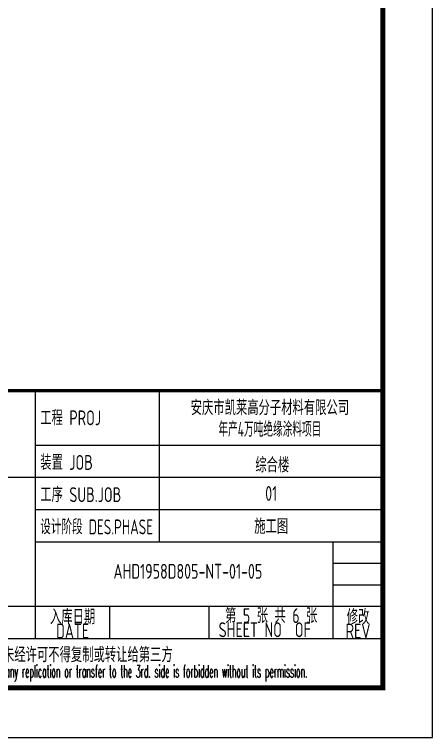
# Model space of a CAD drawing. Extents: x 5188914 to 7068445, y -542675 to 2032183.
# Drawn here: x 5244885 to 5253307, y -496916 to -482328 of the extents above; entities that cross this region are included whole.
import ezdxf
from ezdxf.enums import TextEntityAlignment as Align

# ---------------------------------------------------------------- set-up
doc = ezdxf.new("R2010")
doc.units = 0
doc.header["$LTSCALE"] = 1000
doc.header["$MEASUREMENT"] = 0
doc.layers.get('0').update_dxf_attribs({"linetype": 'CONTINUOUS'})
doc.layers.add('PUB_TITLE', color=4, linetype='CONTINUOUS')
doc.styles.add('ECEC_TQ', font='txt_l.shx', dxfattribs={"bigfont": 'hztxt_l.shx'})
doc.styles.add('sceie', font='SCEIE', dxfattribs={"width": 0.75, "bigfont": 'SCEIC'})

msp = doc.modelspace()

# ---------------------------------------------------------------- linework, layer by layer
for p, q in [((5245307.2, -494915.9), (5245307.2, -489915.9)), ((5247807.2, -492965.9), (5247807.2, -489915.9)), ((5252307.2, -495915.9), (5252307.2, -489915.9)), ((5245307.2, -491015.9), (5252307.2, -491015.9)), ((5234307.2, -491665.9), (5245307.2, -491665.9)), ((5245307.2, -491665.9), (5252307.2, -491665.9)), ((5245307.2, -492315.9), (5252307.2, -492315.9)), ((5245307.2, -492965.9), (5252307.2, -492965.9)), ((5251307.2, -494915.9), (5251307.2, -492965.9)), ((5251307.2, -493399.2), (5252307.2, -493399.2)), ((5251307.2, -493832.5), (5252307.2, -493832.5)), ((5239807.2, -494265.9), (5252307.2, -494265.9)), ((5246807.2, -494915.9), (5246807.2, -494265.9)), ((5248807.2, -494915.9), (5248807.2, -494265.9)), ((5234307.2, -494915.9), (5252307.2, -494915.9)), ((5234307.2, -495915.9), (5252307.2, -495915.9))]:
    msp.add_line(p, q)
at = {"const_width": 70}
msp.add_lwpolyline([(5252307.2, -489915.9), (5234307.2, -489915.9)], dxfattribs=at)
at = {"layer": 'PUB_TITLE', "color": 4}
msp.add_lwpolyline([(5193907.2, -496915.9), (5253307.2, -496915.9), (5253307.2, -454915.9), (5193907.2, -454915.9)], close=True, dxfattribs=at)
at = {"layer": 'PUB_TITLE', "color": 4, "const_width": 100}
msp.add_lwpolyline([(5196407.2, -495915.9), (5252307.2, -495915.9), (5252307.2, -455915.9), (5196407.2, -455915.9)], close=True, dxfattribs=at)

# ---------------------------------------------------------------- texts
for s, height, style, width, p in [('安庆市凯莱高分子材料有限公司', 300, 'sceie', 0.8, (5250030.9, -490245.7)), ('年产4万吨绝缘涂料项目', 300, 'sceie', 0.65, (5250030.9, -490680.7)), ('综合楼', 300, 'sceie', 0.8, (5250078.7, -491401.9)), ('01', 300, 'sceie', 0.8, (5250057.2, -491990.9)), ('施工图', 300, 'sceie', 0.8, (5250057.2, -492640.9)), ('入库日期', 300, 'sceie', 0.8, (5246057.2, -494465.9)), ('第 5 张 共 6 张', 300, 'sceie', 0.8, (5250057.2, -494440.9)), ('修改', 300, 'sceie', 0.8, (5251807.2, -494465.9)), ('DATE', 300, 'sceie', 0.8, (5246057.2, -494765.9)), ('SHEET NO  OF  ', 300, 'sceie', 0.8, (5250057.2, -494740.9)), ('REV', 300, 'sceie', 0.8, (5251807.2, -494765.9)), ('本文件专有权属安徽华东化工医药工程有限责任公司所有,未经许可不得复制或转让给第三方', 300, 'sceie', 0.8, (5243478.3, -495264.8)), ('The proprietary right of this document belongs to Anhui Huadong Chemical And Medical Engineering  Co.,Ltd.  and any replication or transfer to the 3rd. side is forbidden without its permission. ', 250, 'ECEC_TQ', 0.45, (5243307.2, -495615.9))]:
    msp.add_text(s, height=height, dxfattribs=dict(style=style, width=width)).set_placement(p, align=Align.MIDDLE)
at = {"style": 'sceie'}
for s, width, p in [('工程 PROJ', 0.8, (5245404.1, -490615.9)), ('装置 JOB', 0.8, (5245404.1, -491515.9)), ('工序 SUB.JOB', 0.8, (5245404.1, -492165.9)), ('设计阶段 DES.PHASE', 0.75, (5245404.1, -492815.9))]:
    msp.add_text(s, height=300, dxfattribs=dict(at, width=width)).set_placement(p)
at = {"style": 'sceie', "width": 0.8}
msp.add_attdef('AHD1958D805-NT-01-05', text='200320-02-040', height=300, dxfattribs=at).set_placement((5248378, -493562.1), align=Align.MIDDLE)

doc.saveas('drawing.dxf')
